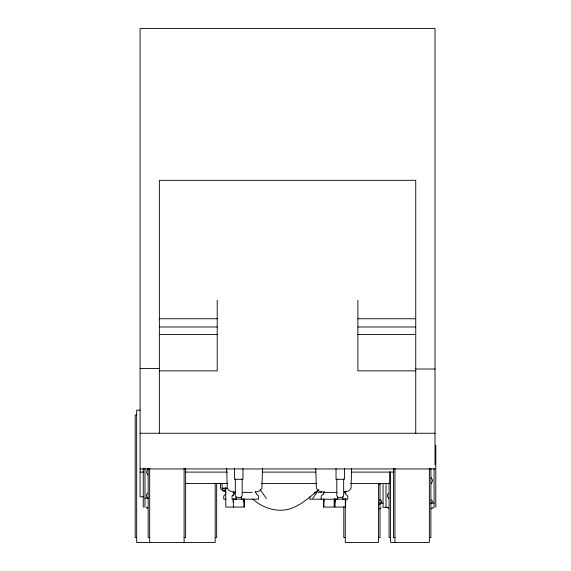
<?xml version="1.0" encoding="UTF-8"?>
<svg xmlns="http://www.w3.org/2000/svg" width="571" height="571" viewBox="0 0 571 571"><rect width="100%" height="100%" fill="white"/><g stroke="black" fill="none" stroke-linecap="round" stroke-linejoin="round"><path stroke-width="0.86" d="M334.199 499.083L334.156 507.077L323.728 507.055L323.771 499.125L323.728 502.016M334.813 507.055L334.863 499.125L345.669 499.147L345.619 507.077L334.813 507.055L334.813 499.125L334.813 502.016M323.728 502.237L323.771 499.125M334.813 502.237L334.863 499.125M345.669 499.147L345.619 502.259L345.669 499.083M226.68 468.655L227.265 488.319L229.449 490.853L235.281 492.388M315.792 468.655L316.377 488.319L318.561 490.853L323.793 492.388L337.047 492.388M235.388 491.617L234.217 494.001L232.054 496.006L232.054 499.19L235.951 499.19M324.499 491.617L323.329 494.001L321.166 496.006L321.166 499.19M241.09 497.377L242.183 495.599L242.183 478.969M431.526 483.608L432.625 480.24L431.119 477.556M312.722 498.469L318.311 490.403M147.668 468.834L146.511 472.188L147.853 475.086M431.383 503.729L432.547 501.267L431.198 499.953M225.823 494.001L223.739 496.006L223.739 499.19L226.102 499.19M379.658 484.451L380.6 483.608M379.508 504.578L381.157 502.851L381.578 501.267L380.985 500.21L379.358 499.91M388.623 493.173C386.81 494.308 387.366 497.063 388.623 498.426M147.668 493.173C145.798 494.279 146.362 497.084 147.668 498.426M318.789 489.982L314.05 493.451L318.789 489.968C307.091 498.811 295.814 510.674 279.968 510.196C269.776 510.06 260.205 505.763 252.675 499.004M381.157 508.019L379.508 509.068M431.383 508.49L432.104 508.019M431.012 508.797L434.074 507.291L434.074 468.277M255.258 492.166L259.734 490.853L261.911 488.319L262.496 468.655M344.37 492.166L348.852 490.853L351.022 488.319L351.608 468.655M233.361 507.077L233.311 499.147L244.117 499.125L244.167 502.016M244.167 499.125L244.167 507.055L225.781 507.077L225.738 487.541M159.366 318.746L217.216 318.746M357.881 318.746L415.738 318.746M159.366 326.997L217.216 326.997M357.881 326.997L415.738 326.997M159.366 334.563L217.216 334.563M357.881 334.563L415.738 334.563M140.081 368.481L159.366 368.481M415.738 369.016L435.023 369.016M159.366 370.865L217.216 370.865L217.216 300.26M415.738 370.865L357.881 370.865L357.881 300.26M140.173 410.149L136.669 410.149L136.669 542.45L215.181 542.45L215.181 483.145M136.669 415.031L135.199 415.031L135.199 537.568L136.669 537.568M140.081 433.261L435.023 433.261M140.081 468.941L435.023 468.941M140.081 472.103L143.642 472.103M185.525 472.103L227.401 472.103M262.153 472.103L315.62 472.103M351.265 472.103L394.033 472.103M185.454 483.444L227.886 483.444M261.525 483.444L316.691 483.444M350.501 483.444L389.65 483.444L389.65 471.889M215.774 483.516L221.962 483.53M227.208 488.248L222.09 488.248L222.09 483.473M242.875 492.388L252.189 492.388M318.525 492.388L321.644 492.388M143.492 496.806L140.081 496.806L140.081 28.55L435.023 28.55L435.023 464.765M240.641 497.377L236.394 497.377L235.316 495.599L235.316 478.969M338.339 497.377L342.586 497.377L343.663 495.599L343.663 478.969M144.977 498.212L148.481 498.212M241.105 499.19L258.627 499.19L258.627 496.006L256.465 494.001L255.294 491.617M337.839 499.19L309.767 499.19L309.767 496.806M343.849 499.19L347.739 499.19L347.739 496.006L345.576 494.001L344.406 491.617M379.672 503.144L383.062 503.144M430.57 503.144L434.074 503.144M386.581 507.291L383.062 507.291L383.062 484.322M149.681 537.568L148.153 537.568L148.153 468.341M184.105 537.568L185.632 537.568L185.632 468.341M215.181 537.568L216.659 537.568L216.659 483.366M345.284 537.568L343.806 537.568L343.806 506.898M378.516 537.568L379.993 537.568L379.993 483.344M390.564 537.568L389.087 537.568L389.087 483.344M394.946 537.568L393.419 537.568L393.419 468.341M429.371 537.568L430.898 537.568L430.898 468.341M147.668 507.626L146.511 507.505L147.668 508.49M226.03 491.874L222.669 490.853L220.563 488.319L220.363 483.202M388.623 507.626L387.502 507.505L388.623 508.49M260.269 489.668L266.364 498.469M337.889 497.377L336.797 495.599L336.797 478.969M244.167 502.237L244.117 499.125L244.167 507.055M233.311 499.147L233.361 502.259L233.311 499.083M435.801 445.301L435.801 507.291M429.371 468.37L429.371 542.45L390.564 542.45L390.564 471.896M415.738 433.261L415.738 180.308L159.366 180.308L159.366 433.261M394.946 468.37L394.946 542.45M386.025 484.322L386.025 507.291M378.516 483.145L378.516 542.45L345.284 542.45L345.284 498.74M345.669 491.081L345.669 493.737M345.284 491.71L345.284 493.423M344.427 468.648L344.427 479.319L336.026 479.319L336.026 468.648M342.907 496.82L342.907 499.397M337.575 496.82L337.575 499.397M323.728 491.574L323.728 494.158M323.728 499.125L323.728 507.055M242.96 468.648L242.96 479.319L234.553 479.319L234.553 468.648M241.412 496.82L241.412 499.397M236.073 496.82L236.073 499.397M233.311 491.966L233.311 495.478M225.131 487.969L225.131 490.56L222.847 490.56L222.847 487.969M184.105 468.37L184.105 542.45M149.681 468.37L149.681 542.45M144.977 468.277L144.977 507.291M143.25 468.277L143.25 507.291"/></g></svg>
